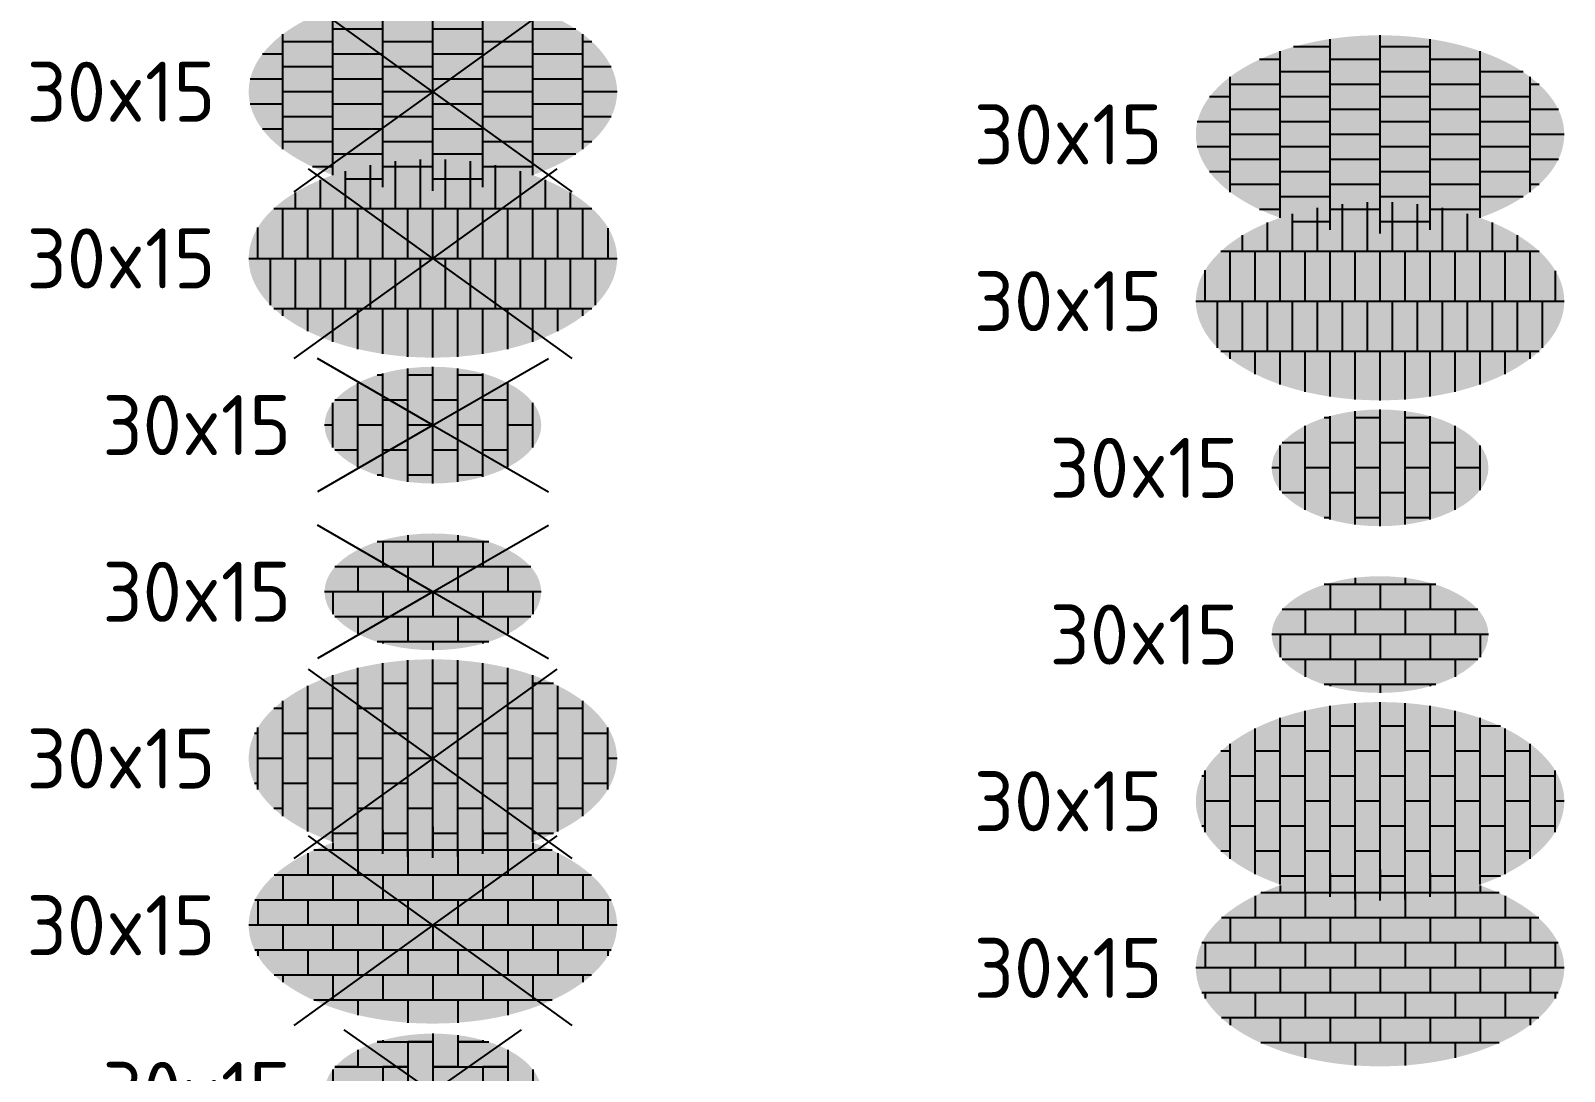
# Model space of a CAD drawing. Header units: metres. Extents: x -1103 to -1052, y 1073 to 2172.
# Drawn here: x -1099.44 to -1053.44, y 1929.2 to 1960.42 of the extents above; entities that cross this region are included whole.
import ezdxf
from ezdxf.enums import TextEntityAlignment as Align

# ---------------------------------------------------------------- set-up
doc = ezdxf.new("R2010")
doc.units = ezdxf.units.M
doc.styles.add('NLCS-ISO', font='NLCS-ISO.ttf')

# ---------------------------------------------------------------- blocks, each defined once
blk = doc.blocks.new('SVH-TEGEL_300X150_DIK_HALFST-SO')
h = blk.add_hatch(color=254)
h.dxf.hatch_style = 1
edge = h.paths.add_edge_path()
edge.add_ellipse((0, 0), major_axis=(-5.525, 0), ratio=0.533937, start_angle=0, end_angle=360)
for p, q in [((-1.5, 2.839), (-1.5, 2.25)), ((0, 2.95), (0, 2.25)), ((1.5, 2.839), (1.5, 2.25)), ((-3, 2.477), (-3, 2.25)), ((3, 2.477), (3, 2.25)), ((-3.75, 2.166), (-3.75, 1.5)), ((3.573, 2.25), (-3.573, 2.25)), ((-2.25, 2.25), (-2.25, 1.5)), ((-0.75, 2.25), (-0.75, 1.5)), ((0.75, 2.25), (0.75, 1.5)), ((2.25, 2.25), (2.25, 1.5)), ((3.75, 2.166), (3.75, 1.5)), ((4.757, 1.5), (-4.757, 1.5)), ((-4.5, 1.5), (-4.5, 0.75)), ((-3, 1.5), (-3, 0.75)), ((-1.5, 1.5), (-1.5, 0.75)), ((0, 1.5), (0, 0.75)), ((1.5, 1.5), (1.5, 0.75)), ((3, 1.5), (3, 0.75)), ((4.5, 1.5), (4.5, 0.75)), ((5.343, 0.75), (-5.343, 0.75)), ((-5.25, 0.75), (-5.25, 0)), ((-3.75, 0.75), (-3.75, 0)), ((-2.25, 0.75), (-2.25, 0)), ((-0.75, 0.75), (-0.75, 0)), ((0.75, 0.75), (0.75, 0)), ((2.25, 0.75), (2.25, 0)), ((3.75, 0.75), (3.75, 0)), ((5.25, 0.75), (5.25, 0)), ((5.525, 0), (-5.525, 0)), ((-4.5, 0), (-4.5, -0.75)), ((-3, 0), (-3, -0.75)), ((0, 0), (0, -0.75)), ((-1.5, 0), (-1.5, -0.75)), ((1.5, 0), (1.5, -0.75)), ((3, 0), (3, -0.75)), ((4.5, 0), (4.5, -0.75)), ((5.343, -0.75), (-5.343, -0.75)), ((-5.25, -0.75), (-5.25, -0.919)), ((-3.75, -0.75), (-3.75, -1.5)), ((-2.25, -0.75), (-2.25, -1.5)), ((-0.75, -0.75), (-0.75, -1.5)), ((0.75, -0.75), (0.75, -1.5)), ((2.25, -0.75), (2.25, -1.5)), ((3.75, -0.75), (3.75, -1.5)), ((5.25, -0.75), (5.25, -0.919)), ((4.757, -1.5), (-4.757, -1.5)), ((-4.5, -1.5), (-4.5, -1.712)), ((-3, -1.5), (-3, -2.25)), ((-1.5, -1.5), (-1.5, -2.25)), ((0, -1.5), (0, -2.25)), ((1.5, -1.5), (1.5, -2.25)), ((3, -1.5), (3, -2.25)), ((4.5, -1.5), (4.5, -1.712)), ((3.573, -2.25), (-3.573, -2.25)), ((-2.25, -2.25), (-2.25, -2.694)), ((-0.75, -2.25), (-0.75, -2.923)), ((0.75, -2.25), (0.75, -2.923)), ((2.25, -2.25), (2.25, -2.694))]:
    blk.add_line(p, q)
at = {"style": 'NLCS-ISO'}
blk.add_attdef('FORMAAT', text='', height=1.8, dxfattribs=at).set_placement((-6.525, 0), align=Align.MIDDLE_RIGHT)
blk.add_attdef('KLEUR', text='', height=1.8, dxfattribs=at).set_placement((6.525, 0), align=Align.MIDDLE_LEFT)
at = {"style": 'NLCS-ISO', "flags": 1}
blk.add_attdef('FUNCTIE', text='', height=1.8, dxfattribs=at).set_placement((0, -3.95), align=Align.TOP_CENTER)
blk = doc.blocks.new('SVH-TEGEL_300X150_DIK_HALFST_01-SO')
h = blk.add_hatch(color=254)
h.dxf.hatch_style = 1
edge = h.paths.add_edge_path()
edge.add_ellipse((0, 0), major_axis=(-5.525, 0), ratio=0.538462, start_angle=0, end_angle=360)
for p, q in [((-1.5, -2.863), (-1.5, 2.863)), ((-0.75, -2.947), (-0.75, 2.947)), ((0, -2.975), (0, 2.975)), ((0.75, -2.947), (0.75, 2.947)), ((1.5, -2.863), (1.5, 2.863)), ((-3, -2.498), (-3, 2.498)), ((-2.25, -2.717), (-2.25, 2.717)), ((2.25, -2.717), (2.25, 2.717)), ((3, -2.498), (3, 2.498)), ((-3.75, -2.185), (-3.75, 2.185)), ((-2.25, 2.25), (-3, 2.25)), ((-0.75, 2.25), (-1.5, 2.25)), ((0.75, 2.25), (0, 2.25)), ((2.25, 2.25), (1.5, 2.25)), ((3.615, 2.25), (3, 2.25)), ((3.75, -2.185), (3.75, 2.185)), ((-4.5, 1.5), (-4.771, 1.5)), ((-4.5, -1.726), (-4.5, 1.726)), ((-3, 1.5), (-3.75, 1.5)), ((-1.5, 1.5), (-2.25, 1.5)), ((0, 1.5), (-0.75, 1.5)), ((1.5, 1.5), (0.75, 1.5)), ((3, 1.5), (2.25, 1.5)), ((4.5, 1.5), (3.75, 1.5)), ((4.5, -1.726), (4.5, 1.726)), ((-5.25, -0.927), (-5.25, 0.927)), ((5.25, -0.927), (5.25, 0.927)), ((-5.25, 0.75), (-5.347, 0.75)), ((-3.75, 0.75), (-4.5, 0.75)), ((-2.25, 0.75), (-3, 0.75)), ((-0.75, 0.75), (-1.5, 0.75)), ((0.75, 0.75), (0, 0.75)), ((2.25, 0.75), (1.5, 0.75)), ((3.75, 0.75), (3, 0.75)), ((5.25, 0.75), (4.5, 0.75)), ((-4.5, 0), (-5.25, 0)), ((-3, 0), (-3.75, 0)), ((-1.5, 0), (-2.25, 0)), ((0, 0), (-0.75, 0)), ((1.5, 0), (0.75, 0)), ((3, 0), (2.25, 0)), ((4.5, 0), (3.75, 0)), ((5.525, 0), (5.25, 0)), ((-5.25, -0.75), (-5.347, -0.75)), ((-3.75, -0.75), (-4.5, -0.75)), ((-2.25, -0.75), (-3, -0.75)), ((-0.75, -0.75), (-1.5, -0.75)), ((0.75, -0.75), (0, -0.75)), ((2.25, -0.75), (1.5, -0.75)), ((3.75, -0.75), (3, -0.75)), ((5.25, -0.75), (4.5, -0.75)), ((-4.5, -1.5), (-4.771, -1.5)), ((-3, -1.5), (-3.75, -1.5)), ((-1.5, -1.5), (-2.25, -1.5)), ((0, -1.5), (-0.75, -1.5)), ((1.5, -1.5), (0.75, -1.5)), ((3, -1.5), (2.25, -1.5)), ((4.5, -1.5), (3.75, -1.5)), ((-2.25, -2.25), (-3, -2.25)), ((-0.75, -2.25), (-1.5, -2.25)), ((0.75, -2.25), (0, -2.25)), ((2.25, -2.25), (1.5, -2.25)), ((3.615, -2.25), (3, -2.25))]:
    blk.add_line(p, q)
at = {"style": 'NLCS-ISO'}
blk.add_attdef('FORMAAT', text='', height=1.8, dxfattribs=at).set_placement((-6.525, 0), align=Align.MIDDLE_RIGHT)
blk.add_attdef('KLEUR', text='', height=1.8, dxfattribs=at).set_placement((6.525, 0), align=Align.MIDDLE_LEFT)
at = {"style": 'NLCS-ISO', "flags": 1}
blk.add_attdef('FUNCTIE', text='', height=1.8, dxfattribs=at).set_placement((0, -3.975), align=Align.TOP_CENTER)
blk = doc.blocks.new('SVH-TEGEL_300X150_DIK_HALFST_KL-SO')
h = blk.add_hatch(color=254)
h.dxf.hatch_style = 1
edge = h.paths.add_edge_path()
edge.add_ellipse((0, 0), major_axis=(-3.25, 0), ratio=0.538462, start_angle=0, end_angle=360)
for p, q in [((1.674, 1.5), (-1.674, 1.5)), ((-1.5, 1.5), (-1.5, 0.75)), ((-0.75, 1.703), (-0.75, 1.5)), ((0, 1.5), (0, 0.75)), ((0.75, 1.703), (0.75, 1.5)), ((1.5, 1.5), (1.5, 0.75)), ((2.936, 0.75), (-2.936, 0.75)), ((-2.25, 0.75), (-2.25, 0)), ((-0.75, 0.75), (-0.75, 0)), ((0.75, 0.75), (0.75, 0)), ((2.25, 0.75), (2.25, 0)), ((3.25, 0), (-3.25, 0)), ((-3, 0), (-3, -0.673)), ((0, 0), (0, -0.75)), ((-1.5, 0), (-1.5, -0.75)), ((1.5, 0), (1.5, -0.75)), ((3, 0), (3, -0.673)), ((2.936, -0.75), (-2.936, -0.75)), ((-2.25, -0.75), (-2.25, -1.263)), ((-0.75, -0.75), (-0.75, -1.5)), ((0.75, -0.75), (0.75, -1.5)), ((2.25, -0.75), (2.25, -1.263)), ((1.674, -1.5), (-1.674, -1.5)), ((-1.5, -1.5), (-1.5, -1.552)), ((0, -1.5), (0, -1.75)), ((1.5, -1.5), (1.5, -1.552))]:
    blk.add_line(p, q)
at = {"style": 'NLCS-ISO'}
blk.add_attdef('FORMAAT', text='', height=1.8, dxfattribs=at).set_placement((-4.25, 0), align=Align.MIDDLE_RIGHT)
blk.add_attdef('KLEUR', text='', height=1.8, dxfattribs=at).set_placement((4.25, 0), align=Align.MIDDLE_LEFT)
at = {"style": 'NLCS-ISO', "flags": 1}
blk.add_attdef('FUNCTIE', text='', height=1.8, dxfattribs=at).set_placement((0, -2.75), align=Align.TOP_CENTER)
blk = doc.blocks.new('SVH-TEGEL_300X150_DIK_HALFST_KL_01-SO')
h = blk.add_hatch(color=254)
h.dxf.hatch_style = 1
edge = h.paths.add_edge_path()
edge.add_ellipse((0, 0), major_axis=(-3.25, 0), ratio=0.538462, start_angle=0, end_angle=360)
for p, q in [((-1.5, 1.5), (-1.674, 1.5)), ((-1.5, -1.552), (-1.5, 1.552)), ((-0.75, -1.703), (-0.75, 1.703)), ((0, 1.5), (-0.75, 1.5)), ((0, -1.75), (0, 1.75)), ((0.75, -1.703), (0.75, 1.703)), ((1.5, 1.5), (0.75, 1.5)), ((1.5, -1.552), (1.5, 1.552)), ((-2.25, -1.263), (-2.25, 1.263)), ((2.25, -1.263), (2.25, 1.263)), ((-3, -0.673), (-3, 0.673)), ((-2.25, 0.75), (-2.936, 0.75)), ((-0.75, 0.75), (-1.5, 0.75)), ((0.75, 0.75), (0, 0.75)), ((2.25, 0.75), (1.5, 0.75)), ((3, -0.673), (3, 0.673)), ((-3, 0), (-3.25, 0)), ((-1.5, 0), (-2.25, 0)), ((0, 0), (-0.75, 0)), ((1.5, 0), (0.75, 0)), ((3, 0), (2.25, 0)), ((-2.25, -0.75), (-2.936, -0.75)), ((-0.75, -0.75), (-1.5, -0.75)), ((0.75, -0.75), (0, -0.75)), ((2.25, -0.75), (1.5, -0.75)), ((-1.5, -1.5), (-1.674, -1.5)), ((0, -1.5), (-0.75, -1.5)), ((1.5, -1.5), (0.75, -1.5))]:
    blk.add_line(p, q)
at = {"style": 'NLCS-ISO'}
blk.add_attdef('FORMAAT', text='', height=1.8, dxfattribs=at).set_placement((-4.25, 0), align=Align.MIDDLE_RIGHT)
blk.add_attdef('KLEUR', text='', height=1.8, dxfattribs=at).set_placement((4.25, 0), align=Align.MIDDLE_LEFT)
at = {"style": 'NLCS-ISO', "flags": 1}
blk.add_attdef('FUNCTIE', text='', height=1.8, dxfattribs=at).set_placement((0, -2.75), align=Align.TOP_CENTER)
blk = doc.blocks.new('SVH-TEGEL_300X150_DIK_LINT-SO')
h = blk.add_hatch(color=254)
h.dxf.hatch_style = 1
edge = h.paths.add_edge_path()
edge.add_ellipse((0, 0), major_axis=(-5.525, 0), ratio=0.538462, start_angle=0, end_angle=360)
for p, q in [((-1.875, 1.5), (-1.875, 2.798)), ((-1.125, 1.5), (-1.125, 2.913)), ((-0.375, 1.5), (-0.375, 2.968)), ((0.375, 1.5), (0.375, 2.968)), ((1.125, 1.5), (1.125, 2.913)), ((1.875, 1.5), (1.875, 2.798)), ((-3.375, 1.5), (-3.375, 2.355)), ((-2.625, 1.5), (-2.625, 2.618)), ((2.625, 1.5), (2.625, 2.618)), ((3.375, 1.5), (3.375, 2.355)), ((-4.125, 1.5), (-4.125, 1.979)), ((4.125, 1.5), (4.125, 1.979)), ((-4.771, 1.5), (4.771, 1.5)), ((-4.5, 0), (-4.5, 1.5)), ((-3.75, 0), (-3.75, 1.5)), ((-3, 0), (-3, 1.5)), ((-2.25, 0), (-2.25, 1.5)), ((-1.5, 0), (-1.5, 1.5)), ((-0.75, 0), (-0.75, 1.5)), ((0, 0), (0, 1.5)), ((0.75, 0), (0.75, 1.5)), ((1.5, 0), (1.5, 1.5)), ((2.25, 0), (2.25, 1.5)), ((3, 0), (3, 1.5)), ((3.75, 0), (3.75, 1.5)), ((4.5, 0), (4.5, 1.5)), ((-5.25, 0), (-5.25, 0.927)), ((5.26, 0), (5.26, 0.91)), ((-5.525, 0), (5.525, 0)), ((-4.875, -1.4), (-4.875, 0)), ((-4.125, -1.5), (-4.125, 0)), ((-3.375, -1.5), (-3.375, 0)), ((-2.625, -1.5), (-2.625, 0)), ((-1.875, -1.5), (-1.875, 0)), ((-1.125, -1.5), (-1.125, 0)), ((-0.375, -1.5), (-0.375, 0)), ((0.375, -1.5), (0.375, 0)), ((1.125, -1.5), (1.125, 0)), ((1.875, -1.5), (1.875, 0)), ((2.625, -1.5), (2.625, 0)), ((3.375, -1.5), (3.375, 0)), ((4.125, -1.5), (4.125, 0)), ((4.875, -1.4), (4.875, 0)), ((-4.771, -1.5), (4.771, -1.5)), ((-4.5, -1.726), (-4.5, -1.5)), ((-3.75, -2.185), (-3.75, -1.5)), ((-3, -2.498), (-3, -1.5)), ((-2.25, -2.717), (-2.25, -1.5)), ((-1.5, -2.863), (-1.5, -1.5)), ((-0.75, -2.947), (-0.75, -1.5)), ((0, -2.975), (0, -1.5)), ((0.75, -2.947), (0.75, -1.5)), ((1.5, -2.863), (1.5, -1.5)), ((2.25, -2.717), (2.25, -1.5)), ((3, -2.498), (3, -1.5)), ((3.75, -2.185), (3.75, -1.5)), ((4.5, -1.726), (4.5, -1.5))]:
    blk.add_line(p, q)
at = {"style": 'NLCS-ISO'}
blk.add_attdef('FORMAAT', text='', height=1.8, dxfattribs=at).set_placement((-6.525, 0), align=Align.MIDDLE_RIGHT)
blk.add_attdef('KLEUR', text='', height=1.8, dxfattribs=at).set_placement((6.525, 0), align=Align.MIDDLE_LEFT)
at = {"style": 'NLCS-ISO', "flags": 1}
blk.add_attdef('FUNCTIE', text='', height=1.8, dxfattribs=at).set_placement((0, -3.975), align=Align.TOP_CENTER)
blk = doc.blocks.new('SVH-TEGEL_300X150_DIK_LINT_01-SO')
h = blk.add_hatch(color=254)
h.dxf.hatch_style = 1
edge = h.paths.add_edge_path()
edge.add_ellipse((0, 0), major_axis=(-5.525, 0), ratio=0.538462, start_angle=0, end_angle=360)
for p, q in [((-1.5, -2.863), (-1.5, 2.863)), ((0, -2.975), (0, 2.975)), ((1.5, -2.863), (1.5, 2.863)), ((-3, -2.498), (-3, 2.498)), ((-1.5, 2.625), (-2.6, 2.625)), ((1.5, 2.625), (0, 2.625)), ((3, -2.498), (3, 2.498)), ((-3, 2.25), (-3.615, 2.25)), ((-1.5, 1.875), (-3, 1.875)), ((0, 2.25), (-1.5, 2.25)), ((1.5, 1.875), (0, 1.875)), ((3, 2.25), (1.5, 2.25)), ((4.29, 1.875), (3, 1.875)), ((-4.5, -1.726), (-4.5, 1.726)), ((-3, 1.5), (-4.5, 1.5)), ((0, 1.5), (-1.5, 1.5)), ((3, 1.5), (1.5, 1.5)), ((4.5, -1.726), (4.5, 1.726)), ((4.771, 1.5), (4.5, 1.5)), ((-4.5, 1.125), (-5.115, 1.125)), ((-1.5, 1.125), (-3, 1.125)), ((1.5, 1.125), (0, 1.125)), ((4.5, 1.125), (3, 1.125)), ((-3, 0.75), (-4.5, 0.75)), ((0, 0.75), (-1.5, 0.75)), ((3, 0.75), (1.5, 0.75)), ((5.347, 0.75), (4.5, 0.75)), ((-4.5, 0.375), (-5.481, 0.375)), ((-3, 0), (-4.5, 0)), ((-1.5, 0.375), (-3, 0.375)), ((0, 0), (-1.5, 0)), ((1.5, 0.375), (0, 0.375)), ((4.5, 0.375), (3, 0.375)), ((-4.5, -0.375), (-5.481, -0.375)), ((-1.5, -0.375), (-3, -0.375)), ((1.5, -0.375), (0, -0.375)), ((3, 0), (1.5, 0)), ((4.5, -0.375), (3, -0.375)), ((5.525, 0), (4.5, 0)), ((-3, -0.75), (-4.5, -0.75)), ((0, -0.75), (-1.5, -0.75)), ((3, -0.75), (1.5, -0.75)), ((5.347, -0.75), (4.5, -0.75)), ((-4.5, -1.125), (-5.115, -1.125)), ((-1.5, -1.125), (-3, -1.125)), ((1.5, -1.125), (0, -1.125)), ((4.5, -1.125), (3, -1.125)), ((-3, -1.5), (-4.5, -1.5)), ((0, -1.5), (-1.5, -1.5)), ((3, -1.5), (1.5, -1.5)), ((4.771, -1.5), (4.5, -1.5)), ((-3, -2.25), (-3.615, -2.25)), ((-1.5, -1.875), (-3, -1.875)), ((0, -2.25), (-1.5, -2.25)), ((1.5, -1.875), (0, -1.875)), ((3, -2.25), (1.5, -2.25)), ((4.29, -1.875), (3, -1.875)), ((-1.5, -2.625), (-2.6, -2.625)), ((1.5, -2.625), (0, -2.625))]:
    blk.add_line(p, q)
at = {"style": 'NLCS-ISO'}
blk.add_attdef('FORMAAT', text='', height=1.8, dxfattribs=at).set_placement((-6.525, 0), align=Align.MIDDLE_RIGHT)
blk.add_attdef('KLEUR', text='', height=1.8, dxfattribs=at).set_placement((6.525, 0), align=Align.MIDDLE_LEFT)
at = {"style": 'NLCS-ISO', "flags": 1}
blk.add_attdef('FUNCTIE', text='', height=1.8, dxfattribs=at).set_placement((0, -3.975), align=Align.TOP_CENTER)
blk = doc.blocks.new('V-SVH-TEGEL_300X150_DIK_ELLEBOOG_KL-SO')
h = blk.add_hatch(color=254)
h.dxf.hatch_style = 1
edge = h.paths.add_edge_path()
edge.add_ellipse((0, 0), major_axis=(-3.25, 0), ratio=0.538462, start_angle=0, end_angle=360)
for p, q in [((-2.662, -1.864), (2.662, 1.864)), ((2.662, -1.864), (-2.662, 1.864)), ((-1.674, 1.5), (-0.75, 1.5)), ((-1.5, 1.5), (-1.674, 1.5)), ((-1.5, 1.552), (-1.5, 1.5)), ((-1.5, 1.552), (-1.5, 1.5)), ((-1.5, 1.5), (0, 1.5)), ((0, 1.5), (-0.75, 1.5)), ((-0.75, 1.5), (-0.75, 0)), ((-0.75, 1.5), (-0.75, 0.75)), ((0, 1.75), (0, 0.75)), ((0, 1.75), (0, 1.5)), ((0, 1.5), (0, 0)), ((0.75, 1.702), (0.75, 0.75)), ((0.75, 1.702), (0.75, 1.5)), ((0.75, 1.5), (0.75, 0.75)), ((0.75, 1.5), (1.674, 1.5)), ((1.5, 1.5), (0.75, 1.5)), ((1.5, 1.552), (1.5, 1.5)), ((1.5, 1.552), (1.5, 1.5)), ((1.5, 1.5), (1.674, 1.5)), ((-2.25, 1.262), (-2.25, 0.75)), ((-2.25, 1.262), (-2.25, 0.75)), ((2.25, 1.262), (2.25, 0.75)), ((2.25, 1.262), (2.25, 0)), ((-3, 0.673), (-3, 0)), ((-3, 0.673), (-3, 0)), ((-2.25, 0.75), (-2.936, 0.75)), ((-2.936, 0.75), (-1.5, 0.75)), ((-2.25, 0.75), (-0.75, 0.75)), ((-0.75, 0.75), (-1.5, 0.75)), ((-1.5, 0.75), (-1.5, -0.75)), ((-1.5, 0.75), (-1.5, 0)), ((-0.75, 0.75), (-0.75, -0.75)), ((0, 0.75), (1.5, 0.75)), ((0, 0.75), (0, 0)), ((0.75, 0.75), (0, 0.75)), ((0.75, 0.75), (2.25, 0.75)), ((1.5, 0.75), (1.5, 0)), ((2.25, 0.75), (1.5, 0.75)), ((1.5, 0.75), (1.5, -0.75)), ((2.25, 0.75), (2.25, -0.75)), ((3, 0.673), (3, 0)), ((3, 0.673), (3, 0)), ((0, 0), (-0.75, 0)), ((0, 0), (1.5, 0)), ((1.5, 0), (0.75, 0)), ((1.5, 0), (1.5, -1.5)), ((2.25, 0), (2.25, -0.75)), ((2.25, 0), (3.25, 0)), ((3, 0), (2.25, 0)), ((3, 0), (3.25, 0)), ((-3, 0), (-3.25, 0)), ((-3.25, 0), (-2.25, 0)), ((-3, 0), (-1.5, 0)), ((-1.5, 0), (-2.25, 0)), ((-2.25, 0), (-2.25, -1.262)), ((-2.25, 0), (-2.25, -0.75)), ((-1.5, 0), (-1.5, -1.5)), ((-0.75, 0), (-0.75, -0.75)), ((-0.75, 0), (0.75, 0)), ((0.75, 0), (0.75, -0.75)), ((0.75, 0), (0.75, -1.5)), ((-2.25, -0.75), (-2.936, -0.75)), ((-2.936, -0.75), (-2.25, -0.75)), ((-2.25, -0.75), (-2.25, -1.262)), ((-0.75, -0.75), (-1.5, -0.75)), ((-1.5, -0.75), (-1.5, -1.5)), ((-1.5, -0.75), (0, -0.75)), ((-0.75, -0.75), (0.75, -0.75)), ((0, -0.75), (0, -1.5)), ((0.75, -0.75), (0, -0.75)), ((0, -0.75), (0, -1.75)), ((0.75, -0.75), (0.75, -1.702)), ((1.5, -0.75), (1.5, -1.5)), ((1.5, -0.75), (2.936, -0.75)), ((2.25, -0.75), (1.5, -0.75)), ((2.25, -0.75), (2.936, -0.75)), ((-1.5, -1.5), (-1.674, -1.5)), ((-1.674, -1.5), (-0.75, -1.5)), ((-1.5, -1.5), (0, -1.5)), ((-0.75, -1.5), (-0.75, -1.702)), ((0, -1.5), (-0.75, -1.5)), ((-0.75, -1.5), (-0.75, -1.702)), ((0, -1.5), (0, -1.75)), ((1.5, -1.5), (0.75, -1.5)), ((0.75, -1.5), (0.75, -1.702)), ((0.75, -1.5), (1.674, -1.5)), ((1.5, -1.5), (1.674, -1.5))]:
    blk.add_line(p, q)
at = {"style": 'NLCS-ISO'}
blk.add_attdef('FORMAAT', text='', height=1.8, dxfattribs=at).set_placement((-4.25, 0), align=Align.MIDDLE_RIGHT)
blk.add_attdef('KLEUR', text='', height=1.8, dxfattribs=at).set_placement((4.25, 0), align=Align.MIDDLE_LEFT)
at = {"style": 'NLCS-ISO', "flags": 1}
blk.add_attdef('FUNCTIE', text='', height=1.8, dxfattribs=at).set_placement((0, -2.75), align=Align.TOP_CENTER)
blk = doc.blocks.new('V-SVH-TEGEL_300X150_DIK_HALFST-SO')
h = blk.add_hatch(color=254)
h.dxf.hatch_style = 1
edge = h.paths.add_edge_path()
edge.add_ellipse((0, 0), major_axis=(-5.525, 0), ratio=0.533937, start_angle=0, end_angle=360)
for p, q in [((-1.5, 2.839), (-1.5, 2.25)), ((0, 2.95), (0, 2.25)), ((1.5, 2.839), (1.5, 2.25)), ((0, 0), (-3.728, 2.684)), ((-3, 2.477), (-3, 2.25)), ((0, 0), (3.728, 2.684)), ((3, 2.477), (3, 2.25)), ((-3.75, 2.166), (-3.75, 1.5)), ((3.573, 2.25), (-3.573, 2.25)), ((-2.25, 2.25), (-2.25, 1.5)), ((-0.75, 2.25), (-0.75, 1.5)), ((0.75, 2.25), (0.75, 1.5)), ((2.25, 2.25), (2.25, 1.5)), ((3.75, 2.166), (3.75, 1.5)), ((4.757, 1.5), (-4.757, 1.5)), ((-4.5, 1.5), (-4.5, 0.75)), ((-3, 1.5), (-3, 0.75)), ((-1.5, 1.5), (-1.5, 0.75)), ((0, 1.5), (0, 0.75)), ((1.5, 1.5), (1.5, 0.75)), ((3, 1.5), (3, 0.75)), ((4.5, 1.5), (4.5, 0.75)), ((5.343, 0.75), (-5.343, 0.75)), ((-5.25, 0.75), (-5.25, 0)), ((-3.75, 0.75), (-3.75, 0)), ((-2.25, 0.75), (-2.25, 0)), ((-0.75, 0.75), (-0.75, 0)), ((0.75, 0.75), (0.75, 0)), ((2.25, 0.75), (2.25, 0)), ((3.75, 0.75), (3.75, 0)), ((5.25, 0.75), (5.25, 0)), ((5.525, 0), (-5.525, 0)), ((-4.5, 0), (-4.5, -0.75)), ((0, 0), (-4.172, -3.003)), ((-3, 0), (-3, -0.75)), ((0, 0), (0, -0.75)), ((-1.5, 0), (-1.5, -0.75)), ((0, 0), (4.172, -3.003)), ((1.5, 0), (1.5, -0.75)), ((3, 0), (3, -0.75)), ((4.5, 0), (4.5, -0.75)), ((5.343, -0.75), (-5.343, -0.75)), ((-5.25, -0.75), (-5.25, -0.919)), ((-3.75, -0.75), (-3.75, -1.5)), ((-2.25, -0.75), (-2.25, -1.5)), ((-0.75, -0.75), (-0.75, -1.5)), ((0.75, -0.75), (0.75, -1.5)), ((2.25, -0.75), (2.25, -1.5)), ((3.75, -0.75), (3.75, -1.5)), ((5.25, -0.75), (5.25, -0.919)), ((4.757, -1.5), (-4.757, -1.5)), ((-4.5, -1.5), (-4.5, -1.712)), ((-3, -1.5), (-3, -2.25)), ((-1.5, -1.5), (-1.5, -2.25)), ((0, -1.5), (0, -2.25)), ((1.5, -1.5), (1.5, -2.25)), ((3, -1.5), (3, -2.25)), ((4.5, -1.5), (4.5, -1.712)), ((3.573, -2.25), (-3.573, -2.25)), ((-2.25, -2.25), (-2.25, -2.694)), ((-0.75, -2.25), (-0.75, -2.923)), ((0.75, -2.25), (0.75, -2.923)), ((2.25, -2.25), (2.25, -2.694))]:
    blk.add_line(p, q)
at = {"style": 'NLCS-ISO'}
blk.add_attdef('FORMAAT', text='', height=1.8, dxfattribs=at).set_placement((-6.525, 0), align=Align.MIDDLE_RIGHT)
blk.add_attdef('KLEUR', text='', height=1.8, dxfattribs=at).set_placement((6.525, 0), align=Align.MIDDLE_LEFT)
at = {"style": 'NLCS-ISO', "flags": 1}
blk.add_attdef('FUNCTIE', text='', height=1.8, dxfattribs=at).set_placement((0, -3.95), align=Align.TOP_CENTER)
blk = doc.blocks.new('V-SVH-TEGEL_300X150_DIK_HALFST_01-SO')
h = blk.add_hatch(color=254)
h.dxf.hatch_style = 1
edge = h.paths.add_edge_path()
edge.add_ellipse((0, 0), major_axis=(-5.525, 0), ratio=0.538462, start_angle=0, end_angle=360)
for p, q in [((-1.5, -2.863), (-1.5, 2.863)), ((-0.75, -2.947), (-0.75, 2.947)), ((0, -2.975), (0, 2.975)), ((0.75, -2.947), (0.75, 2.947)), ((1.5, -2.863), (1.5, 2.863)), ((0, 0), (-3.728, 2.684)), ((-3, -2.498), (-3, 2.498)), ((-2.25, -2.717), (-2.25, 2.717)), ((0, 0), (3.728, 2.684)), ((2.25, -2.717), (2.25, 2.717)), ((3, -2.498), (3, 2.498)), ((-3.75, -2.185), (-3.75, 2.185)), ((-2.25, 2.25), (-3, 2.25)), ((-0.75, 2.25), (-1.5, 2.25)), ((0.75, 2.25), (0, 2.25)), ((2.25, 2.25), (1.5, 2.25)), ((3.615, 2.25), (3, 2.25)), ((3.75, -2.185), (3.75, 2.185)), ((-4.5, 1.5), (-4.771, 1.5)), ((-4.5, -1.726), (-4.5, 1.726)), ((-3, 1.5), (-3.75, 1.5)), ((-1.5, 1.5), (-2.25, 1.5)), ((0, 1.5), (-0.75, 1.5)), ((1.5, 1.5), (0.75, 1.5)), ((3, 1.5), (2.25, 1.5)), ((4.5, 1.5), (3.75, 1.5)), ((4.5, -1.726), (4.5, 1.726)), ((-5.25, -0.927), (-5.25, 0.927)), ((5.25, -0.927), (5.25, 0.927)), ((-5.25, 0.75), (-5.347, 0.75)), ((-3.75, 0.75), (-4.5, 0.75)), ((-2.25, 0.75), (-3, 0.75)), ((-0.75, 0.75), (-1.5, 0.75)), ((0.75, 0.75), (0, 0.75)), ((2.25, 0.75), (1.5, 0.75)), ((3.75, 0.75), (3, 0.75)), ((5.25, 0.75), (4.5, 0.75)), ((-4.5, 0), (-5.25, 0)), ((0, 0), (-4.172, -3.003)), ((-3, 0), (-3.75, 0)), ((-1.5, 0), (-2.25, 0)), ((0, 0), (-0.75, 0)), ((0, 0), (4.172, -3.003)), ((1.5, 0), (0.75, 0)), ((3, 0), (2.25, 0)), ((4.5, 0), (3.75, 0)), ((5.525, 0), (5.25, 0)), ((-5.25, -0.75), (-5.347, -0.75)), ((-3.75, -0.75), (-4.5, -0.75)), ((-2.25, -0.75), (-3, -0.75)), ((-0.75, -0.75), (-1.5, -0.75)), ((0.75, -0.75), (0, -0.75)), ((2.25, -0.75), (1.5, -0.75)), ((3.75, -0.75), (3, -0.75)), ((5.25, -0.75), (4.5, -0.75)), ((-4.5, -1.5), (-4.771, -1.5)), ((-3, -1.5), (-3.75, -1.5)), ((-1.5, -1.5), (-2.25, -1.5)), ((0, -1.5), (-0.75, -1.5)), ((1.5, -1.5), (0.75, -1.5)), ((3, -1.5), (2.25, -1.5)), ((4.5, -1.5), (3.75, -1.5)), ((-2.25, -2.25), (-3, -2.25)), ((-0.75, -2.25), (-1.5, -2.25)), ((0.75, -2.25), (0, -2.25)), ((2.25, -2.25), (1.5, -2.25)), ((3.615, -2.25), (3, -2.25))]:
    blk.add_line(p, q)
at = {"style": 'NLCS-ISO'}
blk.add_attdef('FORMAAT', text='', height=1.8, dxfattribs=at).set_placement((-6.525, 0), align=Align.MIDDLE_RIGHT)
blk.add_attdef('KLEUR', text='', height=1.8, dxfattribs=at).set_placement((6.525, 0), align=Align.MIDDLE_LEFT)
at = {"style": 'NLCS-ISO', "flags": 1}
blk.add_attdef('FUNCTIE', text='', height=1.8, dxfattribs=at).set_placement((0, -3.975), align=Align.TOP_CENTER)
blk = doc.blocks.new('V-SVH-TEGEL_300X150_DIK_HALFST_KL-SO')
h = blk.add_hatch(color=254)
h.dxf.hatch_style = 1
edge = h.paths.add_edge_path()
edge.add_ellipse((0, 0), major_axis=(-3.25, 0), ratio=0.538462, start_angle=0, end_angle=360)
for p, q in [((0, 0), (-3.464, 2)), ((0, 0), (3.464, 2)), ((1.674, 1.5), (-1.674, 1.5)), ((-1.5, 1.5), (-1.5, 0.75)), ((-0.75, 1.703), (-0.75, 1.5)), ((0, 1.5), (0, 0.75)), ((0.75, 1.703), (0.75, 1.5)), ((1.5, 1.5), (1.5, 0.75)), ((2.936, 0.75), (-2.936, 0.75)), ((-2.25, 0.75), (-2.25, 0)), ((-0.75, 0.75), (-0.75, 0)), ((0.75, 0.75), (0.75, 0)), ((2.25, 0.75), (2.25, 0)), ((0, 0), (-3.464, -2)), ((3.25, 0), (-3.25, 0)), ((-3, 0), (-3, -0.673)), ((0, 0), (0, -0.75)), ((0, 0), (3.464, -2)), ((-1.5, 0), (-1.5, -0.75)), ((1.5, 0), (1.5, -0.75)), ((3, 0), (3, -0.673)), ((2.936, -0.75), (-2.936, -0.75)), ((-2.25, -0.75), (-2.25, -1.263)), ((-0.75, -0.75), (-0.75, -1.5)), ((0.75, -0.75), (0.75, -1.5)), ((2.25, -0.75), (2.25, -1.263)), ((1.674, -1.5), (-1.674, -1.5)), ((-1.5, -1.5), (-1.5, -1.552)), ((0, -1.5), (0, -1.75)), ((1.5, -1.5), (1.5, -1.552))]:
    blk.add_line(p, q)
at = {"style": 'NLCS-ISO'}
blk.add_attdef('FORMAAT', text='', height=1.8, dxfattribs=at).set_placement((-4.25, 0), align=Align.MIDDLE_RIGHT)
blk.add_attdef('KLEUR', text='', height=1.8, dxfattribs=at).set_placement((4.25, 0), align=Align.MIDDLE_LEFT)
at = {"style": 'NLCS-ISO', "flags": 1}
blk.add_attdef('FUNCTIE', text='', height=1.8, dxfattribs=at).set_placement((0, -2.75), align=Align.TOP_CENTER)
blk = doc.blocks.new('V-SVH-TEGEL_300X150_DIK_HALFST_KL_01-SO')
h = blk.add_hatch(color=254)
h.dxf.hatch_style = 1
edge = h.paths.add_edge_path()
edge.add_ellipse((0, 0), major_axis=(-3.25, 0), ratio=0.538462, start_angle=0, end_angle=360)
for p, q in [((0, 0), (-3.464, 2)), ((0, 0), (3.464, 2)), ((-1.5, 1.5), (-1.674, 1.5)), ((-1.5, -1.552), (-1.5, 1.552)), ((-0.75, -1.703), (-0.75, 1.703)), ((0, 1.5), (-0.75, 1.5)), ((0, -1.75), (0, 1.75)), ((0.75, -1.703), (0.75, 1.703)), ((1.5, 1.5), (0.75, 1.5)), ((1.5, -1.552), (1.5, 1.552)), ((-2.25, -1.263), (-2.25, 1.263)), ((2.25, -1.263), (2.25, 1.263)), ((-3, -0.673), (-3, 0.673)), ((-2.25, 0.75), (-2.936, 0.75)), ((-0.75, 0.75), (-1.5, 0.75)), ((0.75, 0.75), (0, 0.75)), ((2.25, 0.75), (1.5, 0.75)), ((3, -0.673), (3, 0.673)), ((0, 0), (-3.464, -2)), ((-3, 0), (-3.25, 0)), ((-1.5, 0), (-2.25, 0)), ((0, 0), (-0.75, 0)), ((0, 0), (3.464, -2)), ((1.5, 0), (0.75, 0)), ((3, 0), (2.25, 0)), ((-2.25, -0.75), (-2.936, -0.75)), ((-0.75, -0.75), (-1.5, -0.75)), ((0.75, -0.75), (0, -0.75)), ((2.25, -0.75), (1.5, -0.75)), ((-1.5, -1.5), (-1.674, -1.5)), ((0, -1.5), (-0.75, -1.5)), ((1.5, -1.5), (0.75, -1.5))]:
    blk.add_line(p, q)
at = {"style": 'NLCS-ISO'}
blk.add_attdef('FORMAAT', text='', height=1.8, dxfattribs=at).set_placement((-4.25, 0), align=Align.MIDDLE_RIGHT)
blk.add_attdef('KLEUR', text='', height=1.8, dxfattribs=at).set_placement((4.25, 0), align=Align.MIDDLE_LEFT)
at = {"style": 'NLCS-ISO', "flags": 1}
blk.add_attdef('FUNCTIE', text='', height=1.8, dxfattribs=at).set_placement((0, -2.75), align=Align.TOP_CENTER)
blk = doc.blocks.new('V-SVH-TEGEL_300X150_DIK_LINT-SO')
h = blk.add_hatch(color=254)
h.dxf.hatch_style = 1
edge = h.paths.add_edge_path()
edge.add_ellipse((0, 0), major_axis=(-5.525, 0), ratio=0.538462, start_angle=0, end_angle=360)
for p, q in [((-1.875, 1.5), (-1.875, 2.798)), ((-1.125, 1.5), (-1.125, 2.913)), ((-0.375, 1.5), (-0.375, 2.968)), ((0.375, 1.5), (0.375, 2.968)), ((1.125, 1.5), (1.125, 2.913)), ((1.875, 1.5), (1.875, 2.798)), ((0, 0), (-3.728, 2.684)), ((-3.375, 1.5), (-3.375, 2.355)), ((-2.625, 1.5), (-2.625, 2.618)), ((0, 0), (3.728, 2.684)), ((2.625, 1.5), (2.625, 2.618)), ((3.375, 1.5), (3.375, 2.355)), ((-4.125, 1.5), (-4.125, 1.979)), ((4.125, 1.5), (4.125, 1.979)), ((-4.771, 1.5), (4.771, 1.5)), ((-4.5, 0), (-4.5, 1.5)), ((-3.75, 0), (-3.75, 1.5)), ((-3, 0), (-3, 1.5)), ((-2.25, 0), (-2.25, 1.5)), ((-1.5, 0), (-1.5, 1.5)), ((-0.75, 0), (-0.75, 1.5)), ((0, 0), (0, 1.5)), ((0.75, 0), (0.75, 1.5)), ((1.5, 0), (1.5, 1.5)), ((2.25, 0), (2.25, 1.5)), ((3, 0), (3, 1.5)), ((3.75, 0), (3.75, 1.5)), ((4.5, 0), (4.5, 1.5)), ((-5.25, 0), (-5.25, 0.927)), ((5.26, 0), (5.26, 0.91)), ((-5.525, 0), (5.525, 0)), ((-4.875, -1.4), (-4.875, 0)), ((0, 0), (-4.172, -3.003)), ((-4.125, -1.5), (-4.125, 0)), ((-3.375, -1.5), (-3.375, 0)), ((-2.625, -1.5), (-2.625, 0)), ((-1.875, -1.5), (-1.875, 0)), ((-1.125, -1.5), (-1.125, 0)), ((-0.375, -1.5), (-0.375, 0)), ((0.375, -1.5), (0.375, 0)), ((1.125, -1.5), (1.125, 0)), ((1.875, -1.5), (1.875, 0)), ((2.625, -1.5), (2.625, 0)), ((0, 0), (4.172, -3.003)), ((3.375, -1.5), (3.375, 0)), ((4.125, -1.5), (4.125, 0)), ((4.875, -1.4), (4.875, 0)), ((-4.771, -1.5), (4.771, -1.5)), ((-4.5, -1.726), (-4.5, -1.5)), ((-3.75, -2.185), (-3.75, -1.5)), ((-3, -2.498), (-3, -1.5)), ((-2.25, -2.717), (-2.25, -1.5)), ((-1.5, -2.863), (-1.5, -1.5)), ((-0.75, -2.947), (-0.75, -1.5)), ((0, -2.975), (0, -1.5)), ((0.75, -2.947), (0.75, -1.5)), ((1.5, -2.863), (1.5, -1.5)), ((2.25, -2.717), (2.25, -1.5)), ((3, -2.498), (3, -1.5)), ((3.75, -2.185), (3.75, -1.5)), ((4.5, -1.726), (4.5, -1.5))]:
    blk.add_line(p, q)
at = {"style": 'NLCS-ISO'}
blk.add_attdef('FORMAAT', text='', height=1.8, dxfattribs=at).set_placement((-6.525, 0), align=Align.MIDDLE_RIGHT)
blk.add_attdef('KLEUR', text='', height=1.8, dxfattribs=at).set_placement((6.525, 0), align=Align.MIDDLE_LEFT)
at = {"style": 'NLCS-ISO', "flags": 1}
blk.add_attdef('FUNCTIE', text='', height=1.8, dxfattribs=at).set_placement((0, -3.975), align=Align.TOP_CENTER)
blk = doc.blocks.new('V-SVH-TEGEL_300X150_DIK_LINT_01-SO')
h = blk.add_hatch(color=254)
h.dxf.hatch_style = 1
edge = h.paths.add_edge_path()
edge.add_ellipse((0, 0), major_axis=(-5.525, 0), ratio=0.538462, start_angle=0, end_angle=360)
for p, q in [((-1.5, -2.863), (-1.5, 2.863)), ((0, -2.975), (0, 2.975)), ((1.5, -2.863), (1.5, 2.863)), ((0, 0), (-3.728, 2.684)), ((-3, -2.498), (-3, 2.498)), ((-1.5, 2.625), (-2.6, 2.625)), ((0, 0), (3.728, 2.684)), ((1.5, 2.625), (0, 2.625)), ((3, -2.498), (3, 2.498)), ((-3, 2.25), (-3.615, 2.25)), ((-1.5, 1.875), (-3, 1.875)), ((0, 2.25), (-1.5, 2.25)), ((1.5, 1.875), (0, 1.875)), ((3, 2.25), (1.5, 2.25)), ((4.29, 1.875), (3, 1.875)), ((-4.5, -1.726), (-4.5, 1.726)), ((-3, 1.5), (-4.5, 1.5)), ((0, 1.5), (-1.5, 1.5)), ((3, 1.5), (1.5, 1.5)), ((4.5, -1.726), (4.5, 1.726)), ((4.771, 1.5), (4.5, 1.5)), ((-4.5, 1.125), (-5.115, 1.125)), ((-1.5, 1.125), (-3, 1.125)), ((1.5, 1.125), (0, 1.125)), ((4.5, 1.125), (3, 1.125)), ((-3, 0.75), (-4.5, 0.75)), ((0, 0.75), (-1.5, 0.75)), ((3, 0.75), (1.5, 0.75)), ((5.347, 0.75), (4.5, 0.75)), ((-4.5, 0.375), (-5.481, 0.375)), ((-3, 0), (-4.5, 0)), ((0, 0), (-4.172, -3.003)), ((-1.5, 0.375), (-3, 0.375)), ((0, 0), (-1.5, 0)), ((1.5, 0.375), (0, 0.375)), ((4.5, 0.375), (3, 0.375)), ((-4.5, -0.375), (-5.481, -0.375)), ((-1.5, -0.375), (-3, -0.375)), ((0, 0), (4.172, -3.003)), ((1.5, -0.375), (0, -0.375)), ((3, 0), (1.5, 0)), ((4.5, -0.375), (3, -0.375)), ((5.525, 0), (4.5, 0)), ((-3, -0.75), (-4.5, -0.75)), ((0, -0.75), (-1.5, -0.75)), ((3, -0.75), (1.5, -0.75)), ((5.347, -0.75), (4.5, -0.75)), ((-4.5, -1.125), (-5.115, -1.125)), ((-1.5, -1.125), (-3, -1.125)), ((1.5, -1.125), (0, -1.125)), ((4.5, -1.125), (3, -1.125)), ((-3, -1.5), (-4.5, -1.5)), ((0, -1.5), (-1.5, -1.5)), ((3, -1.5), (1.5, -1.5)), ((4.771, -1.5), (4.5, -1.5)), ((-3, -2.25), (-3.615, -2.25)), ((-1.5, -1.875), (-3, -1.875)), ((0, -2.25), (-1.5, -2.25)), ((1.5, -1.875), (0, -1.875)), ((3, -2.25), (1.5, -2.25)), ((4.29, -1.875), (3, -1.875)), ((-1.5, -2.625), (-2.6, -2.625)), ((1.5, -2.625), (0, -2.625))]:
    blk.add_line(p, q)
at = {"style": 'NLCS-ISO'}
blk.add_attdef('FORMAAT', text='', height=1.8, dxfattribs=at).set_placement((-6.525, 0), align=Align.MIDDLE_RIGHT)
blk.add_attdef('KLEUR', text='', height=1.8, dxfattribs=at).set_placement((6.525, 0), align=Align.MIDDLE_LEFT)
at = {"style": 'NLCS-ISO', "flags": 1}
blk.add_attdef('FUNCTIE', text='', height=1.8, dxfattribs=at).set_placement((0, -3.975), align=Align.TOP_CENTER)

msp = doc.modelspace()

# ---------------------------------------------------------------- block references
ref = msp.add_blockref('V-SVH-TEGEL_300X150_DIK_LINT_01-SO', (-1087.377, 1958.586))
ref.add_attrib('FORMAAT', '30x15', dxfattribs={"height": 1.8, "style": 'NLCS-ISO'}).set_placement((-1093.902, 1958.586), align=Align.MIDDLE_RIGHT)
ref = msp.add_blockref('SVH-TEGEL_300X150_DIK_LINT_01-SO', (-1058.969, 1957.304))
ref.add_attrib('FORMAAT', '30x15', dxfattribs={"height": 1.8, "style": 'NLCS-ISO'}).set_placement((-1065.494, 1957.304), align=Align.MIDDLE_RIGHT)
ref = msp.add_blockref('V-SVH-TEGEL_300X150_DIK_LINT-SO', (-1087.377, 1953.586))
ref.add_attrib('FORMAAT', '30x15', dxfattribs={"height": 1.8, "style": 'NLCS-ISO'}).set_placement((-1093.902, 1953.586), align=Align.MIDDLE_RIGHT)
ref = msp.add_blockref('SVH-TEGEL_300X150_DIK_LINT-SO', (-1058.969, 1952.304))
ref.add_attrib('FORMAAT', '30x15', dxfattribs={"height": 1.8, "style": 'NLCS-ISO'}).set_placement((-1065.494, 1952.304), align=Align.MIDDLE_RIGHT)
ref = msp.add_blockref('V-SVH-TEGEL_300X150_DIK_HALFST_KL_01-SO', (-1087.377, 1948.586))
ref.add_attrib('FORMAAT', '30x15', dxfattribs={"height": 1.8, "style": 'NLCS-ISO'}).set_placement((-1091.627, 1948.586), align=Align.MIDDLE_RIGHT)
ref = msp.add_blockref('SVH-TEGEL_300X150_DIK_HALFST_KL_01-SO', (-1058.969, 1947.304))
ref.add_attrib('FORMAAT', '30x15', dxfattribs={"height": 1.8, "style": 'NLCS-ISO'}).set_placement((-1063.219, 1947.304), align=Align.MIDDLE_RIGHT)
ref = msp.add_blockref('V-SVH-TEGEL_300X150_DIK_HALFST_KL-SO', (-1087.377, 1943.586))
ref.add_attrib('FORMAAT', '30x15', dxfattribs={"height": 1.8, "style": 'NLCS-ISO'}).set_placement((-1091.627, 1943.586), align=Align.MIDDLE_RIGHT)
ref = msp.add_blockref('SVH-TEGEL_300X150_DIK_HALFST_KL-SO', (-1058.969, 1942.304))
ref.add_attrib('FORMAAT', '30x15', dxfattribs={"height": 1.8, "style": 'NLCS-ISO'}).set_placement((-1063.219, 1942.304), align=Align.MIDDLE_RIGHT)
ref = msp.add_blockref('V-SVH-TEGEL_300X150_DIK_HALFST_01-SO', (-1087.377, 1938.586))
ref.add_attrib('FORMAAT', '30x15', dxfattribs={"height": 1.8, "style": 'NLCS-ISO'}).set_placement((-1093.902, 1938.586), align=Align.MIDDLE_RIGHT)
ref = msp.add_blockref('SVH-TEGEL_300X150_DIK_HALFST_01-SO', (-1058.969, 1937.304))
ref.add_attrib('FORMAAT', '30x15', dxfattribs={"height": 1.8, "style": 'NLCS-ISO'}).set_placement((-1065.494, 1937.304), align=Align.MIDDLE_RIGHT)
ref = msp.add_blockref('V-SVH-TEGEL_300X150_DIK_HALFST-SO', (-1087.377, 1933.586))
ref.add_attrib('FORMAAT', '30x15', dxfattribs={"height": 1.8, "style": 'NLCS-ISO'}).set_placement((-1093.902, 1933.586), align=Align.MIDDLE_RIGHT)
ref = msp.add_blockref('SVH-TEGEL_300X150_DIK_HALFST-SO', (-1058.969, 1932.304))
ref.add_attrib('FORMAAT', '30x15', dxfattribs={"height": 1.8, "style": 'NLCS-ISO'}).set_placement((-1065.494, 1932.304), align=Align.MIDDLE_RIGHT)
msp.add_blockref('V-SVH-TEGEL_300X150_DIK_ELLEBOOG_KL-SO', (-1087.377, 1928.586)).add_auto_attribs({'FORMAAT': '30x15'})

doc.saveas('drawing.dxf')
